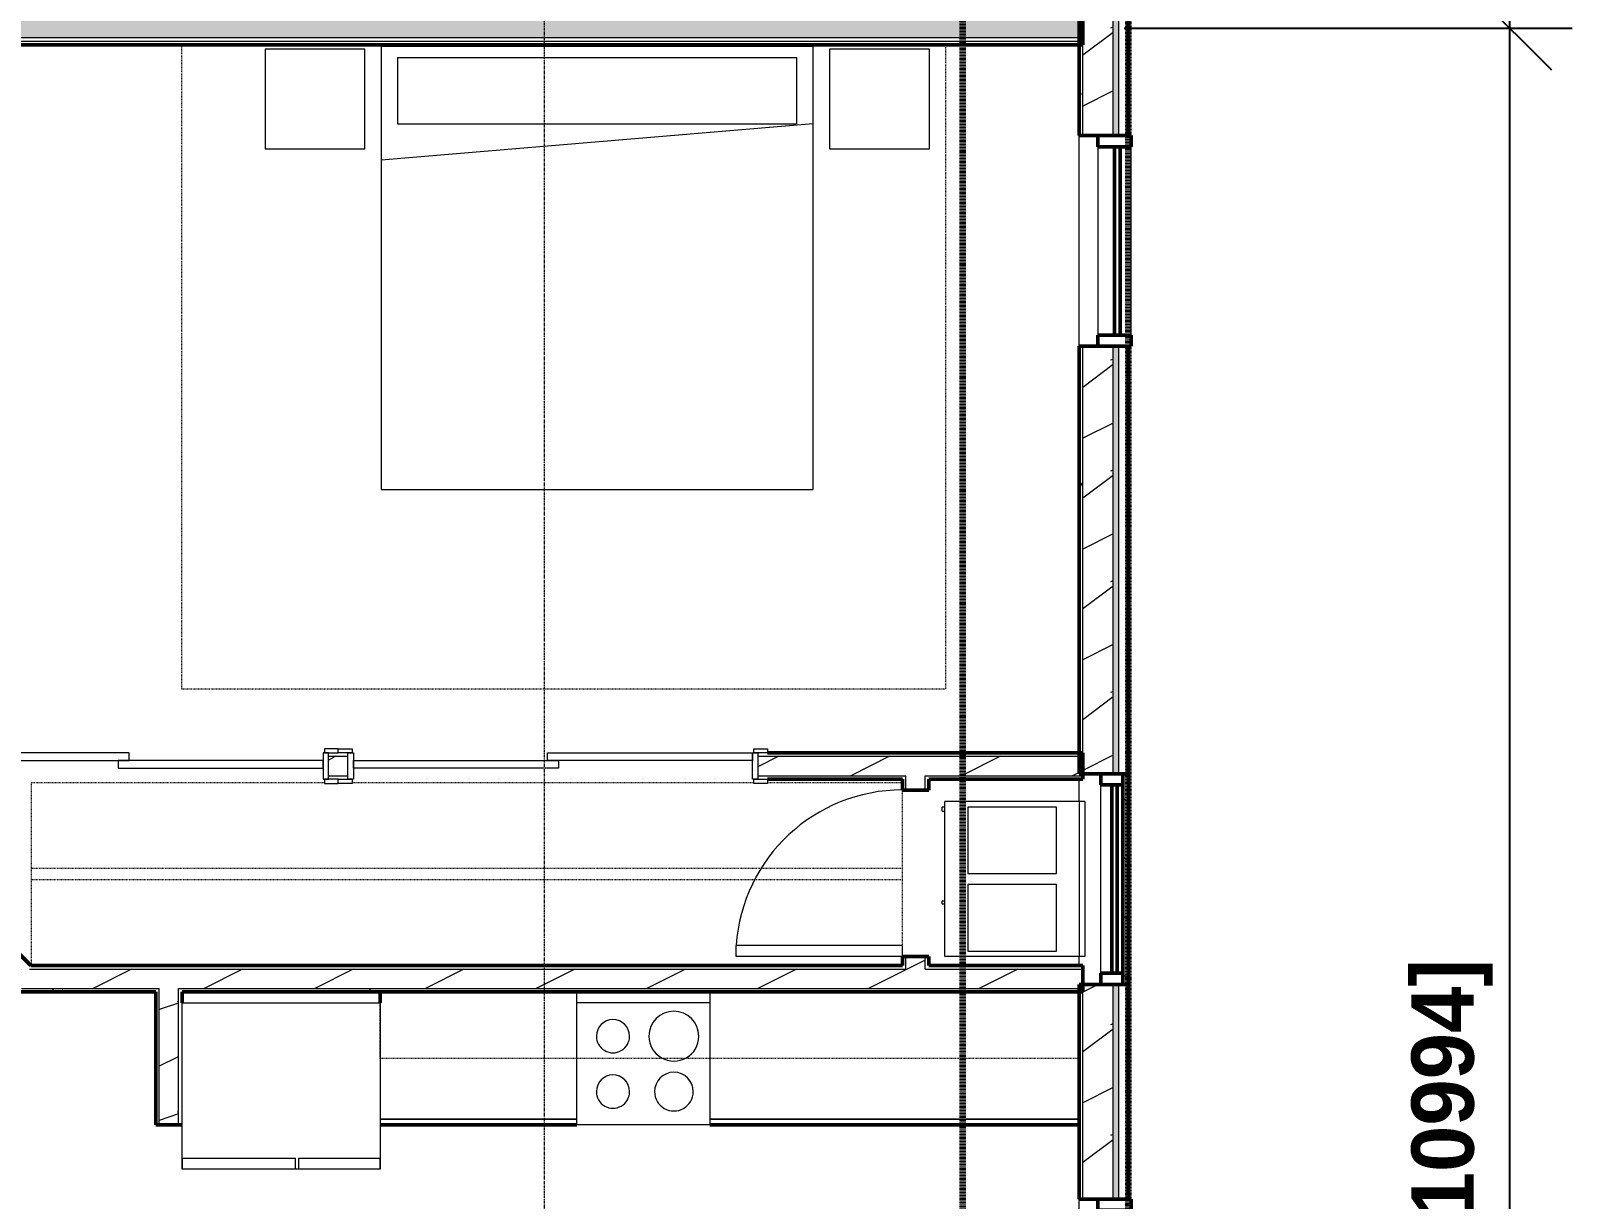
# Model space of a CAD drawing. Extents: x -4294 to -464, y 9706 to 12475.
# Drawn here: x -2266.1 to -1987.8, y 10204.4 to 10415.3 of the extents above; entities that cross this region are included whole.
import ezdxf

# ---------------------------------------------------------------- set-up
doc = ezdxf.new("R2010")
doc.units = 0
for name, pattern in [('Dash', [0.25, 0.125, -0.125]), ('Dash 1_16_', [0.125, 0.0625, -0.0625]), ('Grid Line 1_2_', [0.875, 0.5, -0.125, 0.125, -0.125])]:
    doc.linetypes.add(name, pattern=pattern)
for name, color, linetype, lineweight in [('0-1', 7, 'Continuous', 5), ('0-2', 50, 'Continuous', 13), ('A-ANNO-DIMS', 211, 'Continuous', 9), ('A-DOOR-1', 7, 'Continuous', 9), ('A-DOOR-2', 90, 'Continuous', 20), ('A-DOOR-FRAM-1', 90, 'Continuous', 20), ('A-GLAZ-1', 50, 'Continuous', 13), ('A-GLAZ-2', 250, 'Continuous', 50), ('A-GLAZ-3', 151, 'Continuous', 9), ('A-WALL', 113, 'Continuous', 13), ('A-WALL-2', 250, 'Continuous', 50), ('A-WALL-3', 50, 'Continuous', 13), ('A-WALL-PATT-1', 7, 'Continuous', 9), ('A-WALL-PATT-2', 8, 'Continuous', 9), ('A-WALL-PATT-3', 43, 'Continuous', 9), ('A-WALL-PATT-5', 111, 'Continuous', 9), ('C-PROP-LINE-2', 91, 'Dash 1_16_', 140), ('I-FURN-1', 7, 'Continuous', 9), ('I-FURN-HDLN-1', 7, 'Dash', 9), ('I-WALL-1', 2, 'Continuous', 50), ('M-EQPM-1', 7, 'Continuous', 9), ('Q-CASE-1', 250, 'Continuous', 50), ('Q-CASE-2', 7, 'Continuous', 9), ('Q-CASE-HDLN-1', 7, 'Dash', 9), ('Q-SPCQ-1', 7, 'Continuous', 9), ('S-GRID-1', 1, 'Grid Line 1_2_', 9)]:
    doc.layers.add(name, color=color, linetype=linetype, lineweight=lineweight)
doc.styles.add('Century Gothic_B', font='Gothicb.ttf', dxfattribs={"height": 11.25})
doc.dimstyles.new('OD__1__Tol__', dxfattribs={"dimscale": 12, "dimtxt": 11.746893, "dimasz": 1.25, "dimexe": 0.9375, "dimexo": 0.625, "dimgap": 0.15625, "dimtad": 1, "dimdec": 0, "dimzin": 3, "dimdsep": 46, "dimlunit": 4, "dimtxsty": 'Century Gothic_B', "dimblk1": 'OBLIQUE', "dimblk2": 'OBLIQUE', "dimsah": 1, "dimcen": 0.09, "dimdle": 0.9375, "dimazin": 0, "dimtfac": 1, "dimtdec": 4, "dimtix": 1, "dimtmove": 0, "dimatfit": 3, "dimfxl": 1, "dimtvp": 1, "dimtfill": 1, "dimfrac": 2, "dimtolj": 1, "dimtzin": 0, "dimarcsym": 2})
pattern_1 = [(0, (0, 0), (38.4, 9.6), [1.584, -27.216, 1.584, -27.216, -153.6]), (0, (0, 0), (38.4, 9.6), [-57.6, 1.584, -56.016, 1.584, -27.216, -67.2]), (0, (0, 0), (38.4, 9.6), [-144, 1.584, -17.616, 1.584, -46.416]), (120, (14.4, 4.8), (-27.513844, 28.4553755), [1.584, -27.216, 1.584, -27.216, -153.6]), (120, (14.4, 4.8), (-27.513844, 28.4553755), [-57.6, 1.584, -56.016, 1.584, -27.216, -67.2]), (120, (14.4, 4.8), (-27.513844, 28.4553755), [-144, 1.584, -17.616, 1.584, -46.416]), (240, (19.2, 24), (-10.886156, -38.0553755), [1.584, -27.216, 1.584, -27.216, -153.6]), (240, (19.2, 24), (-10.886156, -38.0553755), [-57.6, 1.584, -56.016, 1.584, -27.216, -67.2]), (240, (19.2, 24), (-10.886156, -38.0553755), [-144, 1.584, -17.616, 1.584, -46.416])]
pattern_2 = [(216.87, (7.997, 19.992), (59.9755286, 39.9843071), [9.996, -89.964]), (206.565, (19.992, 13.994), (-19.991807, -19.992219), [22.352, -22.352]), (198.435, (19.992, 3.998), (-39.983821, -19.991955), [12.644, -50.576])]

# ---------------------------------------------------------------- blocks, each defined once
blk = doc.blocks.new('HVAC_SPVU_AlliedAir_MGE4 - HVAC_SPVU_AlliedAir_MGE4-1352620-FLOOR PLAN - 2ND FLOOR')
at = {"layer": 'M-EQPM-1'}
for p, q in [((-14, 13.12), (14, 13.12)), ((-14, 13.12), (-14, 12.12)), ((-14, 12.12), (14, 12.12)), ((-14, 12.12), (-14, -12.13)), ((14, 13.12), (14, 12.12)), ((14, 12.12), (14, -12.13)), ((-1, 8), (-13, 8)), ((-13, 8), (-13, -8)), ((-1, -8), (-1, 8)), ((13, 8), (1, 8)), ((1, 8), (1, -8)), ((13, -8), (13, 8)), ((-13, -8), (-1, -8)), ((1, -8), (13, -8)), ((14, -12.13), (-14, -12.13)), ((-13, -12.13), (-13, -12.63)), ((-12.25, -12.63), (-13, -12.63)), ((-13, -12.63), (-12.99, -12.63)), ((-12.26, -12.63), (-12.25, -12.63)), ((-12.25, -12.63), (-12.25, -12.13)), ((4, -12.13), (4, -12.63)), ((4.5, -12.63), (4, -12.63)), ((4, -12.63), (4.01, -12.63)), ((4.49, -12.63), (4.5, -12.63)), ((4.5, -12.63), (4.5, -12.13))]:
    blk.add_line(p, q, dxfattribs=at)
blk = doc.blocks.new('Single-Flush - 30_ x 80_-1421383-FLOOR PLAN - 2ND FLOOR')
at = {"layer": 'A-DOOR-1'}
blk.add_arc((15, -2.375), 30.067, 180, 266.18593, dxfattribs=at)
at = {"layer": 'A-DOOR-2'}
for p, q in [((13, -2.375), (13, -32.375)), ((15, -2.375), (13, -2.375)), ((15, -2.375), (15, -32.375)), ((15, -32.375), (13, -32.375))]:
    blk.add_line(p, q, dxfattribs=at)
blk = doc.blocks.new('FOLDING_SLIDING CLOSET - 72_ x 80_-1372885-FLOOR PLAN - 2ND FLOOR')
at = {"layer": 'A-DOOR-1'}
for p, q in [((-38.75, 3.25), (-36.25, 3.25)), ((-38.75, 2.5), (-38.75, 3.25)), ((-36.25, 3.25), (-36.25, 2.5)), ((36.25, 3.25), (38.75, 3.25)), ((36.25, 2.5), (36.25, 3.25)), ((38.75, 3.25), (38.75, 2.5)), ((-36.25, 2.5), (-38.75, 2.5)), ((38.75, 2.5), (36.25, 2.5)), ((-38.75, -2.25), (-36.25, -2.25)), ((-38.75, -3), (-38.75, -2.25)), ((-36.25, -2.25), (-36.25, -3)), ((36.25, -2.25), (38.75, -2.25)), ((36.25, -3), (36.25, -2.25)), ((38.75, -2.25), (38.75, -3)), ((-36.25, -3), (-38.75, -3)), ((38.75, -3), (36.25, -3))]:
    blk.add_line(p, q, dxfattribs=at)
at = {"layer": 'A-DOOR-2'}
for p, q in [((-1, 0.5), (36, 0.5)), ((-1, -0.875), (-1, 0.5)), ((36, 0.5), (36, -0.875)), ((-36, -0.875), (1, -0.875)), ((-36, -2.25), (-36, -0.875)), ((1, -2.25), (-36, -2.25)), ((36, -0.875), (-1, -0.875)), ((1, -0.875), (1, -2.25))]:
    blk.add_line(p, q, dxfattribs=at)
at = {"layer": 'A-DOOR-FRAM-1'}
for p, q in [((-37, 2.5), (-36, 2.5)), ((-37, -2.25), (-37, 2.5)), ((-36, 2.5), (-36, -2.25)), ((36, 2.5), (37, 2.5)), ((36, -2.25), (36, 2.5)), ((37, 2.5), (37, -2.25)), ((-36, -2.25), (-37, -2.25)), ((37, -2.25), (36, -2.25))]:
    blk.add_line(p, q, dxfattribs=at)
blk = doc.blocks.new('OD_CW_Closet - OD_CW_Closet-2067908-FLOOR PLAN - 2ND FLOOR')
at = {"layer": 'Q-CASE-HDLN-1'}
for p, q in [((158.05, 24), (0.74, 24)), ((0.74, 24), (0.74, -9)), ((158.05, -9), (158.05, 24)), ((0.74, 8.5), (158.05, 8.5)), ((0.74, 6.5), (158.05, 6.5)), ((0.74, -9), (25.09, -9)), ((27.59, -9), (100.09, -9)), ((105.09, -9), (158.05, -9))]:
    blk.add_line(p, q, dxfattribs=at)
blk = doc.blocks.new('FOLDING_SLIDING CLOSET - 72_ x 80_-1372823-FLOOR PLAN - 2ND FLOOR')
at = {"layer": 'A-DOOR-1'}
for p, q in [((-36.25, 3), (-38.75, 3)), ((-38.75, 3), (-38.75, 2.25)), ((-36.25, 2.25), (-36.25, 3)), ((38.75, 3), (36.25, 3)), ((36.25, 3), (36.25, 2.25)), ((38.75, 2.25), (38.75, 3)), ((-38.75, 2.25), (-36.25, 2.25)), ((36.25, 2.25), (38.75, 2.25)), ((-36.25, -2.5), (-38.75, -2.5)), ((-38.75, -2.5), (-38.75, -3.25)), ((-36.25, -3.25), (-36.25, -2.5)), ((38.75, -2.5), (36.25, -2.5)), ((36.25, -2.5), (36.25, -3.25)), ((38.75, -3.25), (38.75, -2.5)), ((-38.75, -3.25), (-36.25, -3.25)), ((36.25, -3.25), (38.75, -3.25))]:
    blk.add_line(p, q, dxfattribs=at)
at = {"layer": 'A-DOOR-2'}
for p, q in [((1, 2.25), (-36, 2.25)), ((-36, 2.25), (-36, 0.87)), ((-36, 0.87), (1, 0.87)), ((36, 0.87), (-1, 0.87)), ((-1, 0.87), (-1, -0.5)), ((1, 0.87), (1, 2.25)), ((36, -0.5), (36, 0.87)), ((-1, -0.5), (36, -0.5))]:
    blk.add_line(p, q, dxfattribs=at)
at = {"layer": 'A-DOOR-FRAM-1'}
for p, q in [((-36, 2.25), (-37, 2.25)), ((-37, 2.25), (-37, -2.5)), ((-36, -2.5), (-36, 2.25)), ((36, 2.25), (36, -2.5)), ((37, 2.25), (36, 2.25)), ((37, -2.5), (37, 2.25)), ((-37, -2.5), (-36, -2.5)), ((36, -2.5), (37, -2.5))]:
    blk.add_line(p, q, dxfattribs=at)
blk = doc.blocks.new('Refrigerator_-_Side-by-Side_6047 - 36_ X 30_-1372843-FLOOR PLAN - 2ND FLOOR')
at = {"layer": 'Q-SPCQ-1'}
for p, q in [((-17.88, 15.58), (17.87, 15.58)), ((-17.88, -14.42), (-17.88, 15.58)), ((-17.88, 15.58), (-3.13, 15.58)), ((-17.88, 15.58), (-17.88, 13.58)), ((-3.13, 13.58), (-3.13, 15.58)), ((-2.63, 15.58), (17.87, 15.58)), ((-2.63, 15.58), (-2.63, 13.58)), ((17.87, 15.58), (17.87, -14.42)), ((17.87, 13.58), (17.87, 15.58)), ((-3.13, 13.58), (-17.88, 13.58)), ((17.87, 13.58), (-2.63, 13.58)), ((17.87, -14.42), (-17.88, -14.42))]:
    blk.add_line(p, q, dxfattribs=at)
blk = doc.blocks.new('Range - 24_ x 24_-V13-FLOOR PLAN - 2ND FLOOR')
at = {"layer": 'Q-SPCQ-1'}
for p, q in [((0, 0), (24, 0)), ((0, -24), (0, 0)), ((24, 0), (24, -24)), ((0, -22), (24, -22))]:
    blk.add_line(p, q, dxfattribs=at)
for centre, radius, start, end in [((6.5, -6), 3.5, 360, 180), ((17.5, -6), 3, 360, 180), ((6.5, -6), 3.5, 180, 0), ((17.5, -6), 3, 180, 0), ((6.5, -16), 4.5, 360, 180), ((17.5, -16), 3, 360, 180), ((6.5, -16), 4.5, 180, 0), ((17.5, -16), 3, 180, 0)]:
    blk.add_arc(centre, radius, start, end, dxfattribs=at)
blk = doc.blocks.new('OD_CW_Base Cabinet - OD_CW_Base Cabinet-2067711-FLOOR PLAN - 2ND FLOOR')
at = {"layer": 'Q-CASE-1'}
for p, q in [((0.74, 24), (0.74, 22)), ((0.74, 0), (36.28, 0)), ((60.28, 0), (126.96, 0))]:
    blk.add_line(p, q, dxfattribs=at)
at = {"layer": 'Q-CASE-2'}
for p, q in [((0.74, 22), (0.74, 24)), ((0.74, 1), (36.28, 1)), ((36.28, 1), (0.74, 1)), ((36.28, 0), (0.74, 0)), ((60.28, 1), (126.96, 1)), ((126.96, 1), (60.28, 1)), ((126.96, 0), (60.28, 0))]:
    blk.add_line(p, q, dxfattribs=at)
blk = doc.blocks.new('OD_CW_Upper Cabinet - OD_CW_Upper Cabinet-2067745-FLOOR PLAN - 2ND FLOOR')
at = {"layer": 'Q-CASE-HDLN-1'}
for p, q in [((0.74, -24), (0.74, -12)), ((0.74, -12), (126.96, -12)), ((126.96, -12), (126.96, -24)), ((126.96, -24), (0.74, -24))]:
    blk.add_line(p, q, dxfattribs=at)
blk = doc.blocks.new('Bed-Standard - King 78_ x 80_-V8-FLOOR PLAN - 2ND FLOOR')
at = {"layer": 'I-FURN-1'}
for p, q in [((49.69, 38.2), (-28.31, 38.2)), ((-28.31, 38.2), (-28.31, -41.8)), ((-25.31, 36.2), (-25.31, 24.2)), ((-25.31, 36.2), (46.69, 36.2)), ((46.69, 36.2), (46.69, 24.2)), ((49.69, -41.8), (49.69, 38.2)), ((49.69, 24.2), (-28.31, 17.63)), ((-25.31, 24.2), (46.69, 24.2)), ((-28.31, -41.8), (49.69, -41.8))]:
    blk.add_line(p, q, dxfattribs=at)
at = {"layer": 'I-FURN-HDLN-1'}
for p, q in [((-64.31, 38.2), (-64.31, -77.8)), ((73.69, -77.8), (73.69, 38.2)), ((-64.31, -77.8), (73.69, -77.8))]:
    blk.add_line(p, q, dxfattribs=at)
blk = doc.blocks.new('Table-Night Stand - 18_ x 18_ x 24_-1352623-FLOOR PLAN - 2ND FLOOR')
at = {"layer": 'I-FURN-1'}
for p, q in [((18.15, 18), (0.15, 18)), ((0.15, 18), (0.15, 0)), ((18.15, 0), (18.15, 18)), ((0.15, 0), (18.15, 0))]:
    blk.add_line(p, q, dxfattribs=at)
blk = doc.blocks.new('CTR - 1st Phase - Unit Layouts_rvt-1-FLOOR PLAN - 2ND FLOOR')
at = {"layer": 'A-WALL-PATT-1'}
h = blk.add_hatch(dxfattribs=at)
h.set_pattern_fill('FP_1', color=256, style=0, pattern_type=2)
h.set_pattern_definition(pattern_1)
h.paths.add_polyline_path([(-2103.97, 10246.57), (-2103.97, 10248.22), (-2104.6, 10248.22), (-2104.6, 10246.57)], flags=0)
h.paths.add_polyline_path([(-2104.6, 10278.22), (-2103.97, 10278.22), (-2103.97, 10280.22), (-2104.6, 10280.22)], flags=0)
h = blk.add_hatch(dxfattribs=at)
h.set_pattern_fill('FP_1', color=256, style=0, pattern_type=2)
h.set_pattern_definition(pattern_1)
h.paths.add_polyline_path([(-2181.79, 10241.82), (-2076.17, 10241.82), (-2076.17, 10242.45), (-2239.4, 10242.45), (-2239.4, 10241.82), (-2203.03, 10241.82)], flags=0)
h.paths.add_polyline_path([(-2266.34, 10241.82), (-2242.9, 10241.82), (-2242.9, 10242.45), (-2268.68, 10242.45), (-2268.05, 10241.82), (-2267.17, 10241.82)], flags=0)
at = {"layer": 'A-WALL-PATT-2'}
h = blk.add_hatch(dxfattribs=at)
h.set_pattern_fill('FP_2', color=256, style=0, pattern_type=2)
h.set_pattern_definition(pattern_2)
h.paths.add_polyline_path([(-2076.8, 10280.85), (-2076.17, 10280.85), (-2076.17, 10284.35), (-2134.82, 10284.35), (-2134.82, 10280.85), (-2099.1, 10280.85)], flags=0)
h.paths.add_polyline_path([(-2212.32, 10280.85), (-2208.82, 10280.85), (-2208.82, 10284.35), (-2212.32, 10284.35)], flags=0)
h.paths.add_polyline_path([(-2300.36, 10280.85), (-2286.32, 10280.85), (-2286.32, 10284.35), (-2304.74, 10284.35), (-2301.24, 10280.85)], flags=0)
h = blk.add_hatch(dxfattribs=at)
h.set_pattern_fill('FP_2', color=256, style=0, pattern_type=2)
h.set_pattern_definition(pattern_2)
h.paths.add_polyline_path([(-2104.6, 10245.95), (-2104.6, 10248.22), (-2108.1, 10248.22), (-2108.1, 10245.95)], flags=0)
h.paths.add_polyline_path([(-2104.6, 10278.22), (-2104.6, 10280.85), (-2108.1, 10280.85), (-2108.1, 10278.22)], flags=0)
h = blk.add_hatch(dxfattribs=at)
h.set_pattern_fill('FP_2', color=256, style=0, pattern_type=2)
h.set_pattern_definition(pattern_2)
h.paths.add_polyline_path([(-2126.66, 10242.45), (-2076.17, 10242.45), (-2076.17, 10245.95), (-2271.24, 10245.9), (-2267.79, 10242.45), (-2181.79, 10242.45)], flags=0)
h = blk.add_hatch(dxfattribs=at)
h.set_pattern_fill('FP_2', color=256, style=0, pattern_type=2)
h.set_pattern_definition(pattern_2)
h.paths.add_polyline_path([(-2239.4, 10217.82), (-2239.4, 10242.45), (-2242.9, 10242.45), (-2242.9, 10217.82)], flags=0)
at = {"layer": 'A-WALL-2'}
for p, q in [((-2076.17, 10284.97), (-2133.07, 10284.97)), ((-2076.17, 10280.22), (-2076.17, 10284.97)), ((-2266.08, 10246.57), (-2299.73, 10280.22)), ((-2133.07, 10280.22), (-2108.72, 10280.22)), ((-2108.72, 10280.22), (-2108.72, 10278.22)), ((-2103.97, 10280.22), (-2076.17, 10280.22)), ((-2103.97, 10278.22), (-2103.97, 10280.22)), ((-2108.72, 10278.22), (-2103.97, 10278.22)), ((-2108.72, 10246.57), (-2266.08, 10246.57)), ((-2108.72, 10248.22), (-2108.72, 10246.57)), ((-2103.97, 10248.22), (-2108.72, 10248.22)), ((-2103.97, 10246.57), (-2103.97, 10248.22)), ((-2076.17, 10246.57), (-2103.97, 10246.57)), ((-2076.17, 10241.82), (-2076.17, 10246.57)), ((-2268.05, 10241.82), (-2243.53, 10241.82)), ((-2243.53, 10241.82), (-2243.53, 10217.82)), ((-2238.78, 10241.82), (-2076.17, 10241.82)), ((-2238.78, 10239.82), (-2238.78, 10241.82)), ((-2243.53, 10217.82), (-2238.78, 10217.82))]:
    blk.add_line(p, q, dxfattribs=at)
at = {"layer": 'A-WALL-3'}
for p, q in [((-2212.32, 10284.35), (-2208.82, 10284.35)), ((-2134.82, 10284.35), (-2076.17, 10284.35)), ((-2212.32, 10280.85), (-2208.82, 10280.85)), ((-2134.82, 10280.85), (-2108.1, 10280.85)), ((-2108.1, 10280.22), (-2108.1, 10280.85)), ((-2108.1, 10278.22), (-2108.1, 10280.22)), ((-2104.6, 10280.85), (-2076.17, 10280.85)), ((-2104.6, 10280.22), (-2104.6, 10280.85)), ((-2104.6, 10278.22), (-2104.6, 10280.22)), ((-2108.1, 10246.57), (-2108.1, 10248.22)), ((-2108.1, 10245.95), (-2108.1, 10246.57)), ((-2104.6, 10246.57), (-2104.6, 10248.22)), ((-2104.6, 10245.95), (-2104.6, 10246.57)), ((-2266.34, 10245.95), (-2108.1, 10245.95)), ((-2104.6, 10245.95), (-2076.17, 10245.95)), ((-2267.79, 10242.45), (-2242.9, 10242.45)), ((-2242.9, 10241.82), (-2242.9, 10242.45)), ((-2242.9, 10217.82), (-2242.9, 10241.82)), ((-2239.4, 10242.45), (-2076.17, 10242.45)), ((-2239.4, 10241.82), (-2239.4, 10242.45)), ((-2239.4, 10217.82), (-2239.4, 10241.82))]:
    blk.add_line(p, q, dxfattribs=at)
at = {"layer": '0-2'}
for name, p in [('Bed-Standard - King 78_ x 80_-V8-FLOOR PLAN - 2ND FLOOR', (-2174.55, 10374.32)), ('Table-Night Stand - 18_ x 18_ x 24_-1352623-FLOOR PLAN - 2ND FLOOR', (-2223.94, 10394.02)), ('Table-Night Stand - 18_ x 18_ x 24_-1352623-FLOOR PLAN - 2ND FLOOR', (-2122.01, 10394.02)), ('FOLDING_SLIDING CLOSET - 72_ x 80_-1372823-FLOOR PLAN - 2ND FLOOR', (-2249.32, 10282.72)), ('OD_CW_Base Cabinet - OD_CW_Base Cabinet-2067711-FLOOR PLAN - 2ND FLOOR', (-2203.76, 10217.82))]:
    blk.add_blockref(name, p, dxfattribs=at)
for name, p, rotation in [('FOLDING_SLIDING CLOSET - 72_ x 80_-1372885-FLOOR PLAN - 2ND FLOOR', (-2171.82, 10282.72), 180), ('OD_CW_Closet - OD_CW_Closet-2067908-FLOOR PLAN - 2ND FLOOR', (-2107.99, 10270.57), 180), ('Single-Flush - 30_ x 80_-1421383-FLOOR PLAN - 2ND FLOOR', (-2106.35, 10263.22), 269.9999999998777), ('HVAC_SPVU_AlliedAir_MGE4 - HVAC_SPVU_AlliedAir_MGE4-1352620-FLOOR PLAN - 2ND FLOOR', (-2088.92, 10262.19), 269.9999999998723), ('OD_CW_Upper Cabinet - OD_CW_Upper Cabinet-2067745-FLOOR PLAN - 2ND FLOOR', (-2076.06, 10217.82), 180), ('Range - 24_ x 24_-V13-FLOOR PLAN - 2ND FLOOR', (-2143.48, 10217.82), 180), ('Refrigerator_-_Side-by-Side_6047 - 36_ X 30_-1372843-FLOOR PLAN - 2ND FLOOR', (-2220.9, 10225.4), 180)]:
    blk.add_blockref(name, p, dxfattribs=dict(at, rotation=rotation))
blk = doc.blocks.new('_THE_ WINDOW _ DOOR - Window - 2nd Floor-2113391-FLOOR PLAN - 2ND FLOOR')
at = {"layer": 'A-GLAZ-1'}
for p, q in [((17.0125, 1.0625), (-17.0125, 1.0625)), ((-17.0125, -4.9375), (17.0125, -4.9375))]:
    blk.add_line(p, q, dxfattribs=at)
at = {"layer": 'A-GLAZ-2'}
for p, q in [((-19.0125, -4.9375), (-19.0125, 1.0625)), ((-19.0125, 1.0625), (-17.0125, 1.0625)), ((-17.0125, 1.0625), (-17.0125, -4.9375)), ((17.0125, -4.9375), (17.0125, 1.0625)), ((17.0125, 1.0625), (19.0125, 1.0625)), ((19.0125, 1.0625), (19.0125, -4.9375)), ((-17.0125, -1.9375), (17.0125, -1.9375)), ((-17.0125, -2.9375), (-17.0125, -1.9375)), ((17.0125, -1.9375), (17.0125, -2.9375)), ((-17.0125, -4.9375), (-19.0125, -4.9375)), ((17.0125, -2.9375), (-17.0125, -2.9375)), ((19.0125, -4.9375), (17.0125, -4.9375))]:
    blk.add_line(p, q, dxfattribs=at)
blk = doc.blocks.new('_THE_ WINDOW _ DOOR - hvac panel - 2nd floor-V107-FLOOR PLAN - 2ND FLOOR')
at = {"layer": 'A-GLAZ-3'}
h = blk.add_hatch(dxfattribs=at)
h.set_pattern_fill('FP_14', color=256, style=0, pattern_type=2)
h.set_pattern_definition([(45, (-10262.189, -2072.361), (-5.303301, 5.303301), [])])
h.paths.add_polyline_path([(-19.0125, -3.4375), (-19.0125, -4.4375), (19.0125, -4.4375), (19.0125, -3.4375), (-17.0125, -3.4375)], flags=0)
at = {"layer": 'A-GLAZ-1'}
blk.add_line((-17.0125, 0.5625), (17.0125, 0.5625), dxfattribs=at)
at = {"layer": 'A-GLAZ-2'}
for p, q in [((-19.0125, -3.4375), (-19.0125, 0.5625)), ((-19.0125, 0.5625), (-17.0125, 0.5625)), ((-17.0125, 0.5625), (-17.0125, -3.4375)), ((17.0125, -3.4375), (17.0125, 0.5625)), ((17.0125, 0.5625), (19.0125, 0.5625)), ((19.0125, 0.5625), (19.0125, -3.4375)), ((-17.0125, -1.4375), (17.0125, -1.4375)), ((-17.0125, -2.4375), (-17.0125, -1.4375)), ((17.0125, -2.4375), (-17.0125, -2.4375)), ((17.0125, -1.4375), (17.0125, -2.4375)), ((-19.0125, -4.4375), (-19.0125, -3.4375)), ((-19.0125, -3.4375), (19.0125, -3.4375)), ((-17.0125, -3.4375), (-19.0125, -3.4375)), ((19.0125, -4.4375), (-19.0125, -4.4375)), ((19.0125, -3.4375), (17.0125, -3.4375)), ((19.0125, -3.4375), (19.0125, -4.4375))]:
    blk.add_line(p, q, dxfattribs=at)
blk = doc.blocks.new('CTR - 1st Phase - Shell_rvt-1-FLOOR PLAN - 2ND FLOOR')
at = {"layer": 'A-WALL-PATT-2'}
h = blk.add_hatch(dxfattribs=at)
h.set_pattern_fill('FP_3', color=256, style=0, pattern_type=2)
h.set_pattern_definition([(0, (0, 0), (0, 5.998), []), (315, (0, 0), (5.9976797, 0), [8.482, -8.482]), (45, (0, 0), (5.9976797, 0), [8.482, -8.482])])
h.paths.add_polyline_path([(-2069.67, 9982.94), (-2069.67, 10012.78), (-2070.67, 10012.78), (-2070.67, 9982.94)], flags=0)
h.paths.add_polyline_path([(-2070.67, 10050.8), (-2069.67, 10050.8), (-2069.67, 10051.18), (-2070.67, 10051.18)], flags=0)
h.paths.add_polyline_path([(-2070.67, 10089.2), (-2069.67, 10089.2), (-2069.67, 10166.38), (-2070.67, 10166.38), (-2070.67, 10121.34)], flags=0)
h.paths.add_polyline_path([(-2070.67, 10204.4), (-2069.67, 10204.4), (-2069.67, 10243.18), (-2070.67, 10243.18)], flags=0)
h.paths.add_polyline_path([(-2069.67, 10281.2), (-2069.67, 10358.38), (-2070.67, 10358.38), (-2070.67, 10281.2)], flags=0)
h.paths.add_polyline_path([(-2069.67, 10396.4), (-2069.67, 10473.58), (-2070.67, 10473.58), (-2070.67, 10396.4)], flags=0)
h.paths.add_polyline_path([(-2069.67, 10511.6), (-2069.67, 10550.38), (-2070.67, 10550.38), (-2070.67, 10511.6)], flags=0)
h.paths.add_polyline_path([(-2070.67, 10588.4), (-2069.67, 10588.4), (-2069.67, 10627.18), (-2070.67, 10627.18), (-2070.67, 10619.57)], flags=0)
h.paths.add_polyline_path([(-2070.67, 10665.2), (-2069.67, 10665.2), (-2069.67, 10665.58), (-2070.67, 10665.58)], flags=0)
h.paths.add_polyline_path([(-2070.67, 10703.6), (-2069.67, 10703.6), (-2069.67, 10742.38), (-2070.67, 10742.38)], flags=0)
h.paths.add_polyline_path([(-2070.67, 10780.4), (-2069.67, 10780.4), (-2069.67, 10780.78), (-2070.67, 10780.78)], flags=0)
h.paths.add_polyline_path([(-2070.67, 10818.8), (-2069.67, 10818.8), (-2069.67, 10849.64), (-2070.67, 10849.64), (-2070.67, 10843.14)], flags=0)
h = blk.add_hatch(dxfattribs=at)
h.set_pattern_fill('FP_1', color=256, style=0, pattern_type=2)
h.set_pattern_definition(pattern_1)
h.paths.add_polyline_path([(-2076.17, 9989.06), (-2076.17, 10012.78), (-2076.8, 10012.78), (-2076.8, 9989.06)], flags=0)
h.paths.add_polyline_path([(-2076.8, 10050.8), (-2076.17, 10050.8), (-2076.17, 10051.18), (-2076.8, 10051.18)], flags=0)
h.paths.add_polyline_path([(-2076.8, 10089.2), (-2076.17, 10089.2), (-2076.17, 10166.38), (-2076.8, 10166.38), (-2076.8, 10121.34)], flags=0)
h.paths.add_polyline_path([(-2076.8, 10204.4), (-2076.17, 10204.4), (-2076.17, 10241.82), (-2076.8, 10241.82), (-2076.8, 10217.82)], flags=0)
h.paths.add_polyline_path([(-2076.8, 10284.35), (-2076.17, 10284.35), (-2076.17, 10358.38), (-2076.8, 10358.38), (-2076.8, 10287.42)], flags=0)
h.paths.add_polyline_path([(-2076.8, 10396.4), (-2076.17, 10396.4), (-2076.17, 10412.79), (-2076.8, 10412.79)], flags=0)
h.paths.add_polyline_path([(-2076.17, 10418.79), (-2076.17, 10473.58), (-2076.8, 10473.58), (-2076.8, 10418.79), (-2076.36, 10418.79)], flags=0)
h.paths.add_polyline_path([(-2076.17, 10511.6), (-2076.17, 10546.6), (-2076.8, 10546.6), (-2076.8, 10511.6)], flags=0)
h.paths.add_polyline_path([(-2076.8, 10589.75), (-2076.17, 10589.75), (-2076.17, 10627.18), (-2076.8, 10627.18), (-2076.8, 10612.75)], flags=0)
h.paths.add_polyline_path([(-2076.17, 10665.2), (-2076.17, 10665.58), (-2076.8, 10665.58), (-2076.8, 10665.2)], flags=0)
h.paths.add_polyline_path([(-2076.8, 10703.6), (-2076.17, 10703.6), (-2076.17, 10742.38), (-2076.8, 10742.38)], flags=0)
h.paths.add_polyline_path([(-2076.17, 10780.4), (-2076.17, 10780.78), (-2076.8, 10780.78), (-2076.8, 10780.4), (-2076.32, 10780.4)], flags=0)
h.paths.add_polyline_path([(-2076.8, 10818.8), (-2076.17, 10818.8), (-2076.17, 10843.14), (-2076.8, 10843.14), (-2076.8, 10842.51)], flags=0)
at = {"layer": 'A-WALL-PATT-3'}
h = blk.add_hatch(dxfattribs=at)
h.set_pattern_fill('FP_2', color=256, style=0, pattern_type=2)
h.set_pattern_definition(pattern_2)
h.paths.add_polyline_path([(-2076.17, 9988.44), (-2070.67, 9988.44), (-2070.67, 10012.78), (-2076.17, 10012.78), (-2076.17, 9989.06)], flags=0)
h.paths.add_polyline_path([(-2073.42, 10050.8), (-2070.67, 10050.8), (-2070.67, 10051.18), (-2076.17, 10051.18), (-2076.17, 10050.8)], flags=0)
h.paths.add_polyline_path([(-2076.17, 10089.2), (-2070.67, 10089.2), (-2070.67, 10166.38), (-2076.17, 10166.38), (-2076.17, 10121.34)], flags=0)
h.paths.add_polyline_path([(-2071.54, 10204.4), (-2070.67, 10204.4), (-2070.67, 10243.18), (-2076.17, 10243.18), (-2076.17, 10204.4), (-2072.24, 10204.4)], flags=0)
h.paths.add_polyline_path([(-2072.92, 10281.2), (-2070.67, 10281.2), (-2070.67, 10358.38), (-2076.17, 10358.38), (-2076.17, 10281.2)], flags=0)
h.paths.add_polyline_path([(-2073.42, 10396.4), (-2070.67, 10396.4), (-2070.67, 10473.58), (-2076.17, 10473.58), (-2076.17, 10396.4), (-2073.6, 10396.4)], flags=0)
h.paths.add_polyline_path([(-2073.42, 10511.6), (-2070.67, 10511.6), (-2070.67, 10550.38), (-2076.17, 10550.38), (-2076.17, 10511.6), (-2074.41, 10511.6)], flags=0)
h.paths.add_polyline_path([(-2076.17, 10588.4), (-2070.67, 10588.4), (-2070.67, 10627.18), (-2076.17, 10627.18), (-2076.17, 10619.57)], flags=0)
h.paths.add_polyline_path([(-2075.5, 10665.2), (-2070.67, 10665.2), (-2070.67, 10665.58), (-2076.17, 10665.58), (-2076.17, 10665.2)], flags=0)
h.paths.add_polyline_path([(-2073.42, 10703.6), (-2070.67, 10703.6), (-2070.67, 10742.38), (-2076.17, 10742.38), (-2076.17, 10703.6), (-2075.77, 10703.6)], flags=0)
h.paths.add_polyline_path([(-2076.17, 10780.4), (-2070.67, 10780.4), (-2070.67, 10780.78), (-2076.17, 10780.78)], flags=0)
h.paths.add_polyline_path([(-2076.17, 10818.8), (-2070.67, 10818.8), (-2070.67, 10848.64), (-2076.17, 10848.64), (-2076.17, 10843.14)], flags=0)
at = {"layer": 'A-WALL-2'}
for p, q in [((-2076.8, 10473.58), (-2076.8, 10396.4)), ((-2067.92, 10396.4), (-2067.92, 10473.58)), ((-2076.8, 10396.4), (-2073.42, 10396.4)), ((-2076.8, 10358.38), (-2076.8, 10281.2)), ((-2073.42, 10358.38), (-2076.8, 10358.38)), ((-2067.92, 10281.2), (-2067.92, 10358.38)), ((-2076.8, 10281.2), (-2072.92, 10281.2)), ((-2076.8, 10243.18), (-2076.8, 10204.4)), ((-2072.92, 10243.18), (-2076.8, 10243.18)), ((-2067.92, 10204.4), (-2067.92, 10243.18)), ((-2076.8, 10204.4), (-2073.42, 10204.4))]:
    blk.add_line(p, q, dxfattribs=at)
at = {"layer": 'A-WALL-3'}
for p, q in [((-2076.17, 10396.4), (-2076.17, 10473.58)), ((-2070.67, 10396.4), (-2070.67, 10473.58)), ((-2069.67, 10396.4), (-2069.67, 10473.58)), ((-2068.17, 10396.4), (-2068.17, 10473.58)), ((-2076.8, 10358.38), (-2076.8, 10396.4)), ((-2076.17, 10281.2), (-2076.17, 10358.38)), ((-2070.67, 10281.2), (-2070.67, 10358.38)), ((-2069.67, 10281.2), (-2069.67, 10358.38)), ((-2068.17, 10281.2), (-2068.17, 10358.38)), ((-2076.8, 10276.19), (-2076.8, 10280.22)), ((-2076.8, 10246.57), (-2076.8, 10248.19)), ((-2076.17, 10204.4), (-2076.17, 10243.18)), ((-2070.67, 10204.4), (-2070.67, 10243.18)), ((-2069.67, 10204.4), (-2069.67, 10243.18)), ((-2068.17, 10204.4), (-2068.17, 10243.18)), ((-2076.8, 10166.38), (-2076.8, 10204.4))]:
    blk.add_line(p, q, dxfattribs=at)
at = {"layer": 'S-GRID-1'}
blk.add_line((-2173.32, 9836.18), (-2173.32, 12413.74), dxfattribs=at)
at = {"layer": '0-2', "rotation": 89.99999999999991}
for name, p in [('_THE_ WINDOW _ DOOR - Window - 2nd Floor-2113391-FLOOR PLAN - 2ND FLOOR', (-2072.36, 10377.39)), ('_THE_ WINDOW _ DOOR - hvac panel - 2nd floor-V107-FLOOR PLAN - 2ND FLOOR', (-2072.36, 10262.19)), ('_THE_ WINDOW _ DOOR - Window - 2nd Floor-2113391-FLOOR PLAN - 2ND FLOOR', (-2072.36, 10185.39))]:
    blk.add_blockref(name, p, dxfattribs=at)
blk = doc.blocks.new('Family - ___-1870007-FLOOR PLAN - 2ND FLOOR')
at = {"layer": 'C-PROP-LINE-2'}
blk.add_line((-2067.92, 9980.19), (-2067.92, 10851.39), dxfattribs=at)
blk = doc.blocks.new('Family - ___-1870574-FLOOR PLAN - 2ND FLOOR')
at = {"layer": 'C-PROP-LINE-2'}
blk.add_line((-2097.82, 10010.09), (-2097.82, 10821.49), dxfattribs=at)
blk = doc.blocks.new('_Oblique')
at = {"color": 0, "linetype": 'ByBlock', "lineweight": -2}
blk.add_line((-0.5, -0.5), (0.5, 0.5), dxfattribs=at)
blk = doc.blocks.new('DIMBLOCK49-FLOOR PLAN - 2ND FLOOR')
at = {"layer": 'A-ANNO-DIMS', "color": 0, "lineweight": -2}
for p, q in [((-1999.05, 9971.69), (-1999.05, 10427.04)), ((-2068.67, 10415.79), (-1987.8, 10415.79)), ((-2064.86, 9982.94), (-1987.8, 9982.94))]:
    blk.add_line(p, q, dxfattribs=at)
at = {"layer": 'Defpoints', "color": 0}
for p in [(-2076.17, 10415.79), (-1999.05, 10415.79), (-2072.36, 9982.94)]:
    blk.add_point(p, dxfattribs=at)
at = {"layer": 'A-ANNO-DIMS', "color": 0, "lineweight": -2, "xscale": 15, "yscale": 15, "zscale": 15}
for p, rotation in [((-1999.05, 10415.79), 89.99999999999991), ((-1999.05, 9982.94), 269.9999999999999)]:
    blk.add_blockref('_Oblique', p, dxfattribs=dict(at, rotation=rotation))
at = {"layer": 'A-ANNO-DIMS', "color": 0, "insert": (-2009.5, 10199.36), "char_height": 11.25, "attachment_point": 5, "rotation": 90, "style": 'Century Gothic_B', "bg_fill": 3, "box_fill_scale": 1.25, "bg_fill_color": 257, "bg_fill_transparency": 0}
blk.add_mtext('\\A1;36\'-1" [10994]', dxfattribs=at)
blk = doc.blocks.new('DIMBLOCK50-FLOOR PLAN - 2ND FLOOR')
at = {"layer": 'A-ANNO-DIMS', "color": 0, "lineweight": -2}
for p, q in [((-1999.05, 10404.54), (-1999.05, 10859.89)), ((-2064.86, 10848.64), (-1987.8, 10848.64)), ((-2068.67, 10415.79), (-1987.8, 10415.79))]:
    blk.add_line(p, q, dxfattribs=at)
at = {"layer": 'Defpoints', "color": 0}
for p in [(-2072.36, 10848.64), (-1999.05, 10848.64), (-2076.17, 10415.79)]:
    blk.add_point(p, dxfattribs=at)
at = {"layer": 'A-ANNO-DIMS', "color": 0, "lineweight": -2, "xscale": 15, "yscale": 15, "zscale": 15}
for p, rotation in [((-1999.05, 10848.64), 89.99999999999991), ((-1999.05, 10415.79), 269.9999999999999)]:
    blk.add_blockref('_Oblique', p, dxfattribs=dict(at, rotation=rotation))
at = {"layer": 'A-ANNO-DIMS', "color": 0, "insert": (-2009.5, 10632.21), "char_height": 11.25, "attachment_point": 5, "rotation": 90, "style": 'Century Gothic_B', "bg_fill": 3, "box_fill_scale": 1.25, "bg_fill_color": 257, "bg_fill_transparency": 0}
blk.add_mtext('\\A1;36\'-1" [10994]', dxfattribs=at)

msp = doc.modelspace()

# ---------------------------------------------------------------- hatches: boundary and pattern name
at = {"layer": 'A-WALL-PATT-5'}
h = msp.add_hatch(dxfattribs=at)
h.set_pattern_fill('FP_41', color=256, style=0, pattern_type=2)
h.set_pattern_definition([(161.57, (0.6, 0.6), (-4.80033747, -0.00041462), [0, -34.152, 3.792, 0]), (18.43, (-0.6, 0.6), (-4.80033747, 0.00041462), [0, -34.152, 3.792, 0]), (108.43, (0.6, 0.6), (2.39913218, -12.00105099), [11.382, -26.562]), (71.57, (-0.6, 0.6), (2.39913218, 12.00105099), [11.382, -26.562])])
h.paths.add_polyline_path([(-2438.2547, 10414.0394), (-2076.1737, 10414.0394), (-2076.1737, 10417.5394), (-2438.4544, 10417.5394), (-2441.9544, 10414.0394), (-2438.6355, 10414.0394)], flags=0)
h = msp.add_hatch(dxfattribs=at)
h.set_pattern_fill('FP_1', color=256, style=0, pattern_type=2)
h.set_pattern_definition(pattern_1)
h.paths.add_polyline_path([(-2264.4883, 10413.4144), (-2076.1737, 10413.4144), (-2076.1737, 10414.0394), (-2437.0047, 10414.0394), (-2436.7458, 10413.4144), (-2272.2466, 10413.4144)], flags=0)
h = msp.add_hatch(dxfattribs=at)
h.set_pattern_fill('FP_1', color=256, style=0, pattern_type=2)
h.set_pattern_definition(pattern_1)
h.paths.add_polyline_path([(-2264.4883, 10412.7894), (-2076.1737, 10412.7894), (-2076.1737, 10413.4144), (-2436.7458, 10413.4144), (-2436.4869, 10412.7894), (-2272.2466, 10412.7894)], flags=0)

# ---------------------------------------------------------------- linework, layer by layer
at = {"layer": 'A-WALL'}
for p, q in [((-2076.1737, 10414.0394), (-2437.0047, 10414.0394)), ((-2076.1737, 10413.4144), (-2436.7458, 10413.4144))]:
    msp.add_line(p, q, dxfattribs=at)
at = {"layer": 'I-WALL-1'}
for p, q in [((-2076.1737, 10412.7894), (-2076.1737, 10418.7894)), ((-2272.2466, 10412.7894), (-2076.1737, 10412.7894))]:
    msp.add_line(p, q, dxfattribs=at)

# ---------------------------------------------------------------- block references
at = {"layer": '0-1'}
for name in ['CTR - 1st Phase - Shell_rvt-1-FLOOR PLAN - 2ND FLOOR', 'CTR - 1st Phase - Unit Layouts_rvt-1-FLOOR PLAN - 2ND FLOOR']:
    msp.add_blockref(name, (0, 0), dxfattribs=at)
at = {"layer": 'C-PROP-LINE-2'}
for name in ['Family - ___-1870007-FLOOR PLAN - 2ND FLOOR', 'Family - ___-1870574-FLOOR PLAN - 2ND FLOOR']:
    msp.add_blockref(name, (0, 0), dxfattribs=at)

# ---------------------------------------------------------------- next in the draw order: dimensions: what is measured, and where the dimension line sits
at = {"layer": 'A-ANNO-DIMS'}
dim = msp.add_linear_dim(base=(-1999.0536, 10415.7894), p1=(-2072.3612, 9982.9394), p2=(-2076.1737, 10415.7894), angle=90, dimstyle='OD__1__Tol__', override={"dimpost": '<>', "dimfxl": 432.86679}, dxfattribs=at)
dim.commit()
dim.dimension.update_dxf_attribs({"geometry": 'DIMBLOCK49-FLOOR PLAN - 2ND FLOOR', "text_midpoint": (-2009.5001, 10199.3644)})

# ---------------------------------------------------------------- next in the draw order: dimensions: what is measured, and where the dimension line sits
dim = msp.add_linear_dim(base=(-1999.0536, 10848.6394), p1=(-2076.1737, 10415.7894), p2=(-2072.3612, 10848.6394), angle=90, dimstyle='OD__1__Tol__', override={"dimpost": '<>', "dimfxl": 432.86679}, dxfattribs=at)
dim.commit()
dim.dimension.update_dxf_attribs({"geometry": 'DIMBLOCK50-FLOOR PLAN - 2ND FLOOR', "text_midpoint": (-2009.5001, 10632.2144)})

doc.saveas('drawing.dxf')
